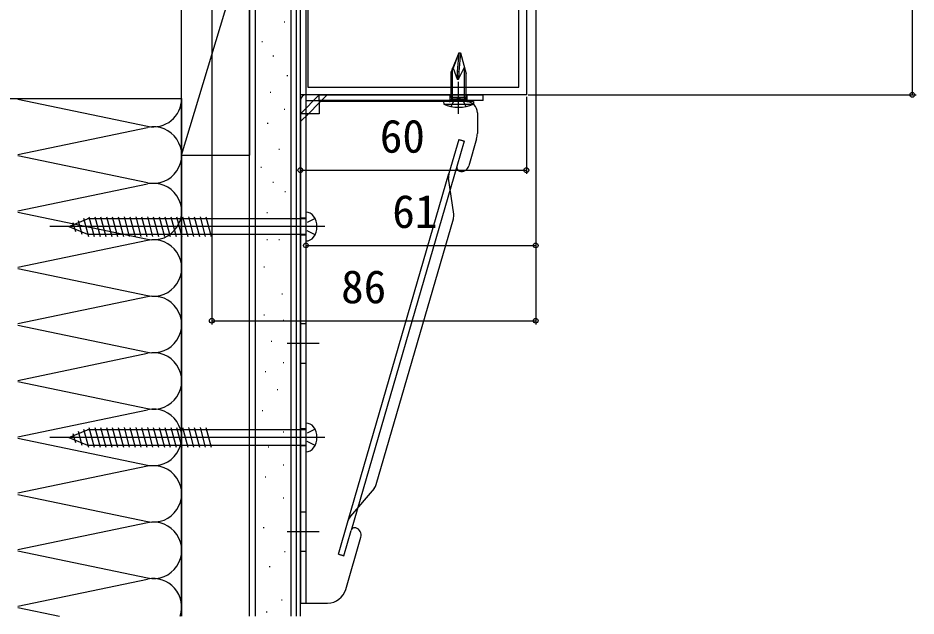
# Model space of a CAD drawing. Units: millimetres, scale not verified. Extents: x -525 to 525, y -782 to 777.
# Drawn here: x -333.5 to -95, y -59 to 99.9 of the extents above; entities that cross this region are included whole.
import ezdxf
from ezdxf.enums import TextEntityAlignment as Align

# ---------------------------------------------------------------- set-up
doc = ezdxf.new("R2010")
doc.units = ezdxf.units.MM
doc.header["$LTSCALE"] = 4
for name, color, linetype in [('0-3_YKK_11', 7, 'Continuous'), ('0-5_YKK_13', 4, 'Continuous'), ('0-7_YKK_D', 6, 'Continuous'), ('0-9_YSS_K', 3, 'Continuous'), ('0-A_YSS_KE', 3, 'Continuous')]:
    doc.layers.add(name, color=color, linetype=linetype)
doc.styles.add('ＭＳ ゴシック', font='')
doc.styles.get('ＭＳ ゴシック').set_extended_font_data('MS Gothic')

msp = doc.modelspace()

# ---------------------------------------------------------------- linework, layer by layer
at = {"layer": '0-3_YKK_11'}
for points in [[(-198.478, 139.5), (-198.478, 79.5), (-258.478, 79.5), (-258.478, 139.5)], [(-200.478, 137.5), (-256.478, 137.5), (-256.478, 81.5), (-200.478, 81.5)]]:
    msp.add_lwpolyline(points, close=True, dxfattribs=at)
at = {"layer": '0-5_YKK_13'}
for p, q in [((-216.379, 90.7), (-218.478, 85.632)), ((-215.977, 90.7), (-216.435, 85.7)), ((-216.379, 90.7), (-215.978, 90.7)), ((-215.978, 90.7), (-214.478, 85.102)), ((-218.099, 78.9), (-218.099, 86.547)), ((-218.099, 86.547), (-217.891, 86.547)), ((-216.479, 83.7), (-214.936, 86.81)), ((-214.857, 78.9), (-214.857, 86.516)), ((-218.478, 78.9), (-218.478, 85.632)), ((-216.837, 85.7), (-216.879, 83.7)), ((-216.879, 83.7), (-216.478, 83.7)), ((-216.436, 85.7), (-216.479, 83.691)), ((-214.478, 78.9), (-214.478, 85.102)), ((-216.478, 74.5), (-216.478, 83)), ((-216.478, 74.5), (-216.478, 83)), ((-216.478, 75.274), (-216.478, 82.628)), ((-253.478, 79.5), (-256.978, 79.5)), ((-253.478, 79.5), (-209.978, 79.5)), ((-251.357, 79.5), (-252.857, 78)), ((-218.728, 78), (-218.728, 79.5)), ((-218.728, 78), (-218.728, 79.5)), ((-218.478, 78.9), (-214.478, 78.9)), ((-218.478, 78.9), (-218.354, 78.405)), ((-217.623, 78.103), (-216.478, 78.712)), ((-215.333, 78.103), (-216.478, 78.712)), ((-214.478, 78.9), (-214.602, 78.405)), ((-214.228, 78), (-214.228, 79.5)), ((-214.228, 78), (-214.228, 79.5)), ((-209.978, 78), (-209.978, 79.5)), ((-258.478, 78), (-258.478, -55.5)), ((-253.478, 77.379), (-256.357, 74.5)), ((-251.978, 78), (-253.478, 78)), ((-214.478, 77.7), (-253.478, 77.7)), ((-209.978, 78), (-251.978, 78)), ((-220.478, 77.7), (-220.422, 77.057)), ((-212.478, 77.7), (-220.478, 77.7)), ((-220.422, 77.057), (-212.534, 77.057)), ((-218.478, 76.388), (-217.623, 78.103)), ((-214.478, 76.388), (-215.333, 78.103)), ((-212.478, 77.7), (-212.534, 77.057)), ((-256.357, 74.5), (-258.478, 72.379)), ((-256.978, -55.5), (-256.978, 74.5)), ((-211.478, 74.7), (-211.478, 69.211)), ((-216.42, 67.618), (-219.029, 58.633)), ((-214.979, 67.2), (-216.931, 60.477)), ((-216.42, 67.618), (-214.979, 67.2)), ((-214.979, 67.2), (-215.94, 67.479)), ((-211.676, 67.817), (-213.771, 60.601)), ((-216.931, 60.477), (-245.007, -36.229)), ((-245.791, -33.549), (-219.029, 58.633)), ((-217.765, 47.794), (-219.118, 57.377)), ((-256.978, 40.7), (-256.978, 48.3)), ((-319.978, 44.5), (-315.029, 46.55)), ((-318.868, 45.555), (-318.231, 43.181)), ((-317.47, 46.134), (-316.485, 42.457)), ((-316.072, 46.713), (-314.782, 41.9)), ((-256.978, 46.55), (-315.029, 46.55)), ((-314.623, 47.1), (-313.229, 41.9)), ((-313.07, 47.1), (-311.676, 41.9)), ((-311.517, 47.1), (-310.123, 41.9)), ((-309.964, 47.1), (-308.571, 41.9)), ((-308.411, 47.1), (-307.018, 41.9)), ((-306.858, 47.1), (-305.465, 41.9)), ((-305.305, 47.1), (-303.912, 41.9)), ((-303.752, 47.1), (-302.359, 41.9)), ((-302.199, 47.1), (-300.806, 41.9)), ((-300.646, 47.1), (-299.253, 41.9)), ((-299.094, 47.1), (-297.7, 41.9)), ((-297.541, 47.1), (-296.147, 41.9)), ((-295.988, 47.1), (-294.594, 41.9)), ((-294.435, 47.1), (-293.041, 41.9)), ((-292.882, 47.1), (-291.489, 41.9)), ((-291.329, 47.1), (-289.936, 41.9)), ((-289.776, 47.1), (-288.383, 41.9)), ((-288.223, 47.1), (-286.83, 41.9)), ((-286.67, 47.1), (-285.277, 41.9)), ((-285.117, 47.1), (-283.724, 41.9)), ((-283.564, 47.1), (-282.171, 41.9)), ((-256.978, 46.75), (-258.478, 46.75)), ((-254.587, 46.65), (-256.705, 45.593)), ((-238.322, -23.963), (-217.854, 46.538)), ((-251.978, 44.5), (-324.978, 44.5)), ((-319.978, 44.5), (-315.029, 42.45)), ((-252.978, 44.5), (-261.478, 44.5)), ((-254.587, 42.35), (-256.705, 43.406)), ((-315.029, 42.45), (-256.978, 42.45)), ((-256.978, 42.25), (-258.478, 42.25)), ((-258.478, 18.75), (-256.978, 18.75)), ((-261.978, 13.5), (-253.478, 13.5)), ((-258.478, 8.25), (-256.978, 8.25)), ((-319.978, -11.5), (-315.029, -9.45)), ((-316.072, -9.287), (-314.782, -14.1)), ((-256.978, -9.45), (-315.029, -9.45)), ((-314.623, -8.9), (-313.229, -14.1)), ((-313.07, -8.9), (-311.676, -14.1)), ((-311.517, -8.9), (-310.123, -14.1)), ((-309.964, -8.9), (-308.571, -14.1)), ((-308.411, -8.9), (-307.018, -14.1)), ((-306.858, -8.9), (-305.465, -14.1)), ((-305.305, -8.9), (-303.912, -14.1)), ((-303.752, -8.9), (-302.359, -14.1)), ((-302.199, -8.9), (-300.806, -14.1)), ((-300.646, -8.9), (-299.253, -14.1)), ((-299.094, -8.9), (-297.7, -14.1)), ((-297.541, -8.9), (-296.147, -14.1)), ((-295.988, -8.9), (-294.594, -14.1)), ((-294.435, -8.9), (-293.041, -14.1)), ((-292.882, -8.9), (-291.489, -14.1)), ((-291.329, -8.9), (-289.936, -14.1)), ((-289.776, -8.9), (-288.383, -14.1)), ((-288.223, -8.9), (-286.83, -14.1)), ((-286.67, -8.9), (-285.277, -14.1)), ((-285.117, -8.9), (-283.724, -14.1)), ((-283.564, -8.9), (-282.171, -14.1)), ((-256.978, -9.25), (-258.478, -9.25)), ((-256.978, -15.3), (-256.978, -7.7)), ((-254.587, -9.35), (-256.705, -10.407)), ((-251.978, -11.5), (-324.978, -11.5)), ((-319.978, -11.5), (-315.029, -13.55)), ((-318.868, -10.445), (-318.231, -12.819)), ((-317.47, -9.866), (-316.485, -13.543)), ((-252.978, -11.5), (-261.478, -11.5)), ((-315.029, -13.55), (-256.978, -13.55)), ((-256.978, -13.75), (-258.478, -13.75)), ((-254.587, -13.65), (-256.705, -12.594)), ((-238.919, -25.072), (-245.194, -32.44)), ((-258.478, -31.25), (-256.978, -31.25)), ((-248.399, -42.534), (-245.791, -33.549)), ((-261.978, -36.5), (-253.478, -36.5)), ((-246.959, -42.952), (-245.007, -36.229)), ((-246.431, -51.894), (-242.405, -38.026)), ((-258.478, -41.75), (-256.978, -41.75)), ((-248.399, -42.534), (-246.959, -42.952)), ((-246.959, -42.952), (-247.919, -42.673)), ((-258.478, -55.5), (-251.233, -55.5))]:
    msp.add_line(p, q, dxfattribs=at)
for points in [[(-216.379, 90.7), (-217.891, 86.547), (-216.879, 83.7)], [(-216.379, 90.7), (-216.837, 85.7), (-216.435, 85.7)], [(-256.978, 74.5), (-256.978, 78), (-253.478, 78), (-253.478, 79.5), (-258.478, 74.5)], [(-218.099, 78.9), (-218.354, 78.405), (-214.602, 78.405), (-214.857, 78.9)], [(-253.478, 77.7), (-253.478, 74.5), (-258.478, 74.5)], [(-252.857, 78), (-253.157, 77.7), (-253.478, 77.379)]]:
    msp.add_lwpolyline(points, dxfattribs=at)
for centre, radius, start, end in [((-256.978, 78), 1.5, 90, 180), ((-216.478, 85.7), 9.5, 245.47227, 294.52773), ((-218.945, 78.3), 0.6, 270, 10.09096), ((-214.011, 78.3), 0.6, 169.90904, 270), ((-214.478, 74.7), 3, 0, 90), ((-216.478, 69.211), 5, 343.81079, 0), ((-215.971, 60.199), 1, 163.81079, 253.81079), ((-215.692, 61.159), 2, 253.81079, 343.81079), ((-216.147, 57.797), 3, 163.81079, 188.03854), ((-256.929, 45.9), 2.4, 35.70004, 91.16986), ((-220.735, 47.375), 3, 343.81079, 8.03854), ((-258.878, 44.5), 4.8, 324.29996, 35.70004), ((-256.929, 43.099), 2.4, 268.83014, 324.29996), ((-256.929, -10.1), 2.4, 35.70004, 91.16986), ((-258.878, -11.5), 4.8, 324.29996, 35.70004), ((-256.929, -12.901), 2.4, 268.83014, 324.29996), ((-241.203, -23.127), 3, 319.58305, 343.81079), ((-242.91, -34.385), 3, 139.58305, 163.81079), ((-244.047, -36.508), 1, 73.81079, 163.81079), ((-244.326, -37.469), 2, 343.81079, 73.81079), ((-251.233, -50.5), 5, 270, 343.81079)]:
    msp.add_arc(centre, radius, start, end, dxfattribs=at)
at = {"layer": '0-7_YKK_D'}
for p, q in [((-282, 162.8), (-282, 18.5)), ((-196, 143.5), (-196, 18.5)), ((-196, 143.5), (-196, 38.5)), ((-257, 138.8), (-257, 38.5)), ((-96, 139.5), (-96, 79.5)), ((-258.478, 79), (-258.478, 58.5)), ((-198.478, 79), (-198.478, 58.5)), ((-197.978, 79.5), (-95, 79.5)), ((-258.478, 59.5), (-198.478, 59.5)), ((-257, 39.5), (-196, 39.5)), ((-282, 19.5), (-196, 19.5))]:
    msp.add_line(p, q, dxfattribs=at)
for centre in [(-96, 79.5), (-258.478, 59.5), (-198.478, 59.5), (-257, 39.5), (-196, 39.5), (-282, 19.5), (-196, 19.5)]:
    msp.add_circle(centre, 0.637, dxfattribs=at)
at = {"layer": '0-9_YSS_K'}
for p, q in [((-270.478, 143.5), (-270.478, -58.951)), ((-260.978, 143.5), (-260.978, -58.951)), ((-258.478, -58.951), (-258.478, 143.5)), ((-290, 63.5), (-290, 123.5)), ((-290, 63.5), (-271.978, 123.5)), ((-271.978, 123.5), (-271.978, 63.5)), ((-262.779, 98.854), (-262.579, 98.854)), ((-268.747, 93.632), (-268.547, 93.632)), ((-265.763, 89.902), (-265.563, 89.902)), ((-262.033, 84.681), (-261.833, 84.681)), ((-266.509, 80.205), (-266.309, 80.205)), ((-333.468, 78.342), (-299.032, 71.158)), ((-290, -58.951), (-290, 78.5)), ((-290, 78.5), (-290, -58.951)), ((-262.779, 75.729), (-262.579, 75.729)), ((-267.255, 71.999), (-267.055, 71.999)), ((-333.468, 63.658), (-299.032, 70.842)), ((-264.195, 65.068), (-263.995, 65.068)), ((-299.032, 56.158), (-333.468, 63.342)), ((-290, 63.5), (-271.978, 63.5)), ((-268.997, 60.266), (-268.797, 60.266)), ((-333.468, 48.658), (-299.032, 55.842)), ((-265.796, 56.264), (-265.596, 56.264)), ((-262.595, 53.864), (-262.395, 53.864)), ((-333.468, 48.342), (-299.032, 41.158)), ((-267.396, 48.261), (-267.196, 48.261)), ((-263.395, 46.661), (-263.195, 46.661)), ((-299.032, 40.842), (-333.468, 33.658)), ((-267.396, 41.059), (-267.196, 41.059)), ((-264.195, 41.059), (-263.995, 41.059)), ((-268.197, 33.856), (-267.997, 33.856)), ((-333.468, 33.342), (-299.032, 26.158)), ((-263.395, 26.653), (-263.195, 26.653)), ((-299.032, 25.842), (-333.468, 18.658)), ((-268.197, 21.051), (-267.997, 21.051)), ((-263.061, 19.627), (-262.861, 19.627)), ((-333.468, 18.342), (-299.032, 11.158)), ((-266.263, 14.025), (-266.063, 14.025)), ((-333.468, 3.658), (-299.032, 10.842)), ((-263.061, 8.423), (-262.861, 8.423)), ((-267.863, 6.022), (-267.663, 6.022)), ((-333.468, 3.342), (-299.032, -3.842)), ((-264.662, 1.22), (-264.462, 1.22)), ((-333.468, -11.342), (-299.032, -4.158)), ((-268.664, -4.382), (-268.464, -4.382)), ((-333.468, -11.658), (-299.032, -18.842)), ((-263.061, -9.984), (-262.861, -9.984)), ((-267.063, -13.986), (-266.863, -13.986)), ((-263.061, -18.788), (-262.861, -18.788)), ((-299.032, -19.158), (-333.468, -26.342)), ((-267.863, -21.989), (-267.663, -21.989)), ((-333.468, -26.658), (-299.032, -33.842)), ((-263.061, -27.591), (-262.861, -27.591)), ((-299.032, -34.158), (-333.468, -41.342)), ((-268.33, -35.418), (-268.13, -35.418)), ((-333.468, -41.658), (-299.032, -48.842)), ((-262.728, -41.82), (-262.528, -41.82)), ((-266.729, -45.822), (-266.529, -45.822)), ((-333.468, -56.342), (-299.032, -49.158)), ((-263.528, -54.625), (-263.328, -54.625)), ((-333.468, -56.658), (-322.477, -58.951)), ((-267.53, -57.826), (-267.33, -57.826))]:
    msp.add_line(p, q, dxfattribs=at)
for centre, start, end in [((-297.5, 78.5), 258.21646, 0), ((-297.5, 63.5), 258.21646, 101.78354), ((-297.5, 48.5), 258.21646, 101.78354), ((-297.5, 33.5), 258.21646, 101.78354), ((-297.5, 18.5), 258.21646, 101.78354), ((-297.5, 3.5), 258.21646, 101.78354), ((-297.5, -11.5), 258.21646, 101.78354), ((-297.5, -26.5), 258.21646, 101.78354), ((-297.5, -41.5), 258.21646, 101.78354), ((-297.5, -56.5), 340.92629, 101.78354)]:
    msp.add_arc(centre, 7.5, start, end, dxfattribs=at)
at = {"layer": '0-A_YSS_KE'}
msp.add_line((-271.978, -58.951), (-271.978, 143.5), dxfattribs=at)
msp.add_lwpolyline([(-259.478, -58.951), (-259.478, 143.5), (-271.978, 143.5)], dxfattribs=at)
msp.add_lwpolyline([(-290, 78.5), (-290, 123.5), (-395, 123.5), (-395, 78.5)], close=True, dxfattribs=at)

# ---------------------------------------------------------------- texts
at = {"layer": '0-7_YKK_D', "style": 'ＭＳ ゴシック'}
for s, p in [('60', (-237.376, 61.5)), ('61', (-234.068, 41.5)), ('86', (-247.659, 21.5))]:
    msp.add_text(s, height=8.798, dxfattribs=at).set_placement(p, align=Align.BOTTOM_LEFT)

doc.saveas('drawing.dxf')
